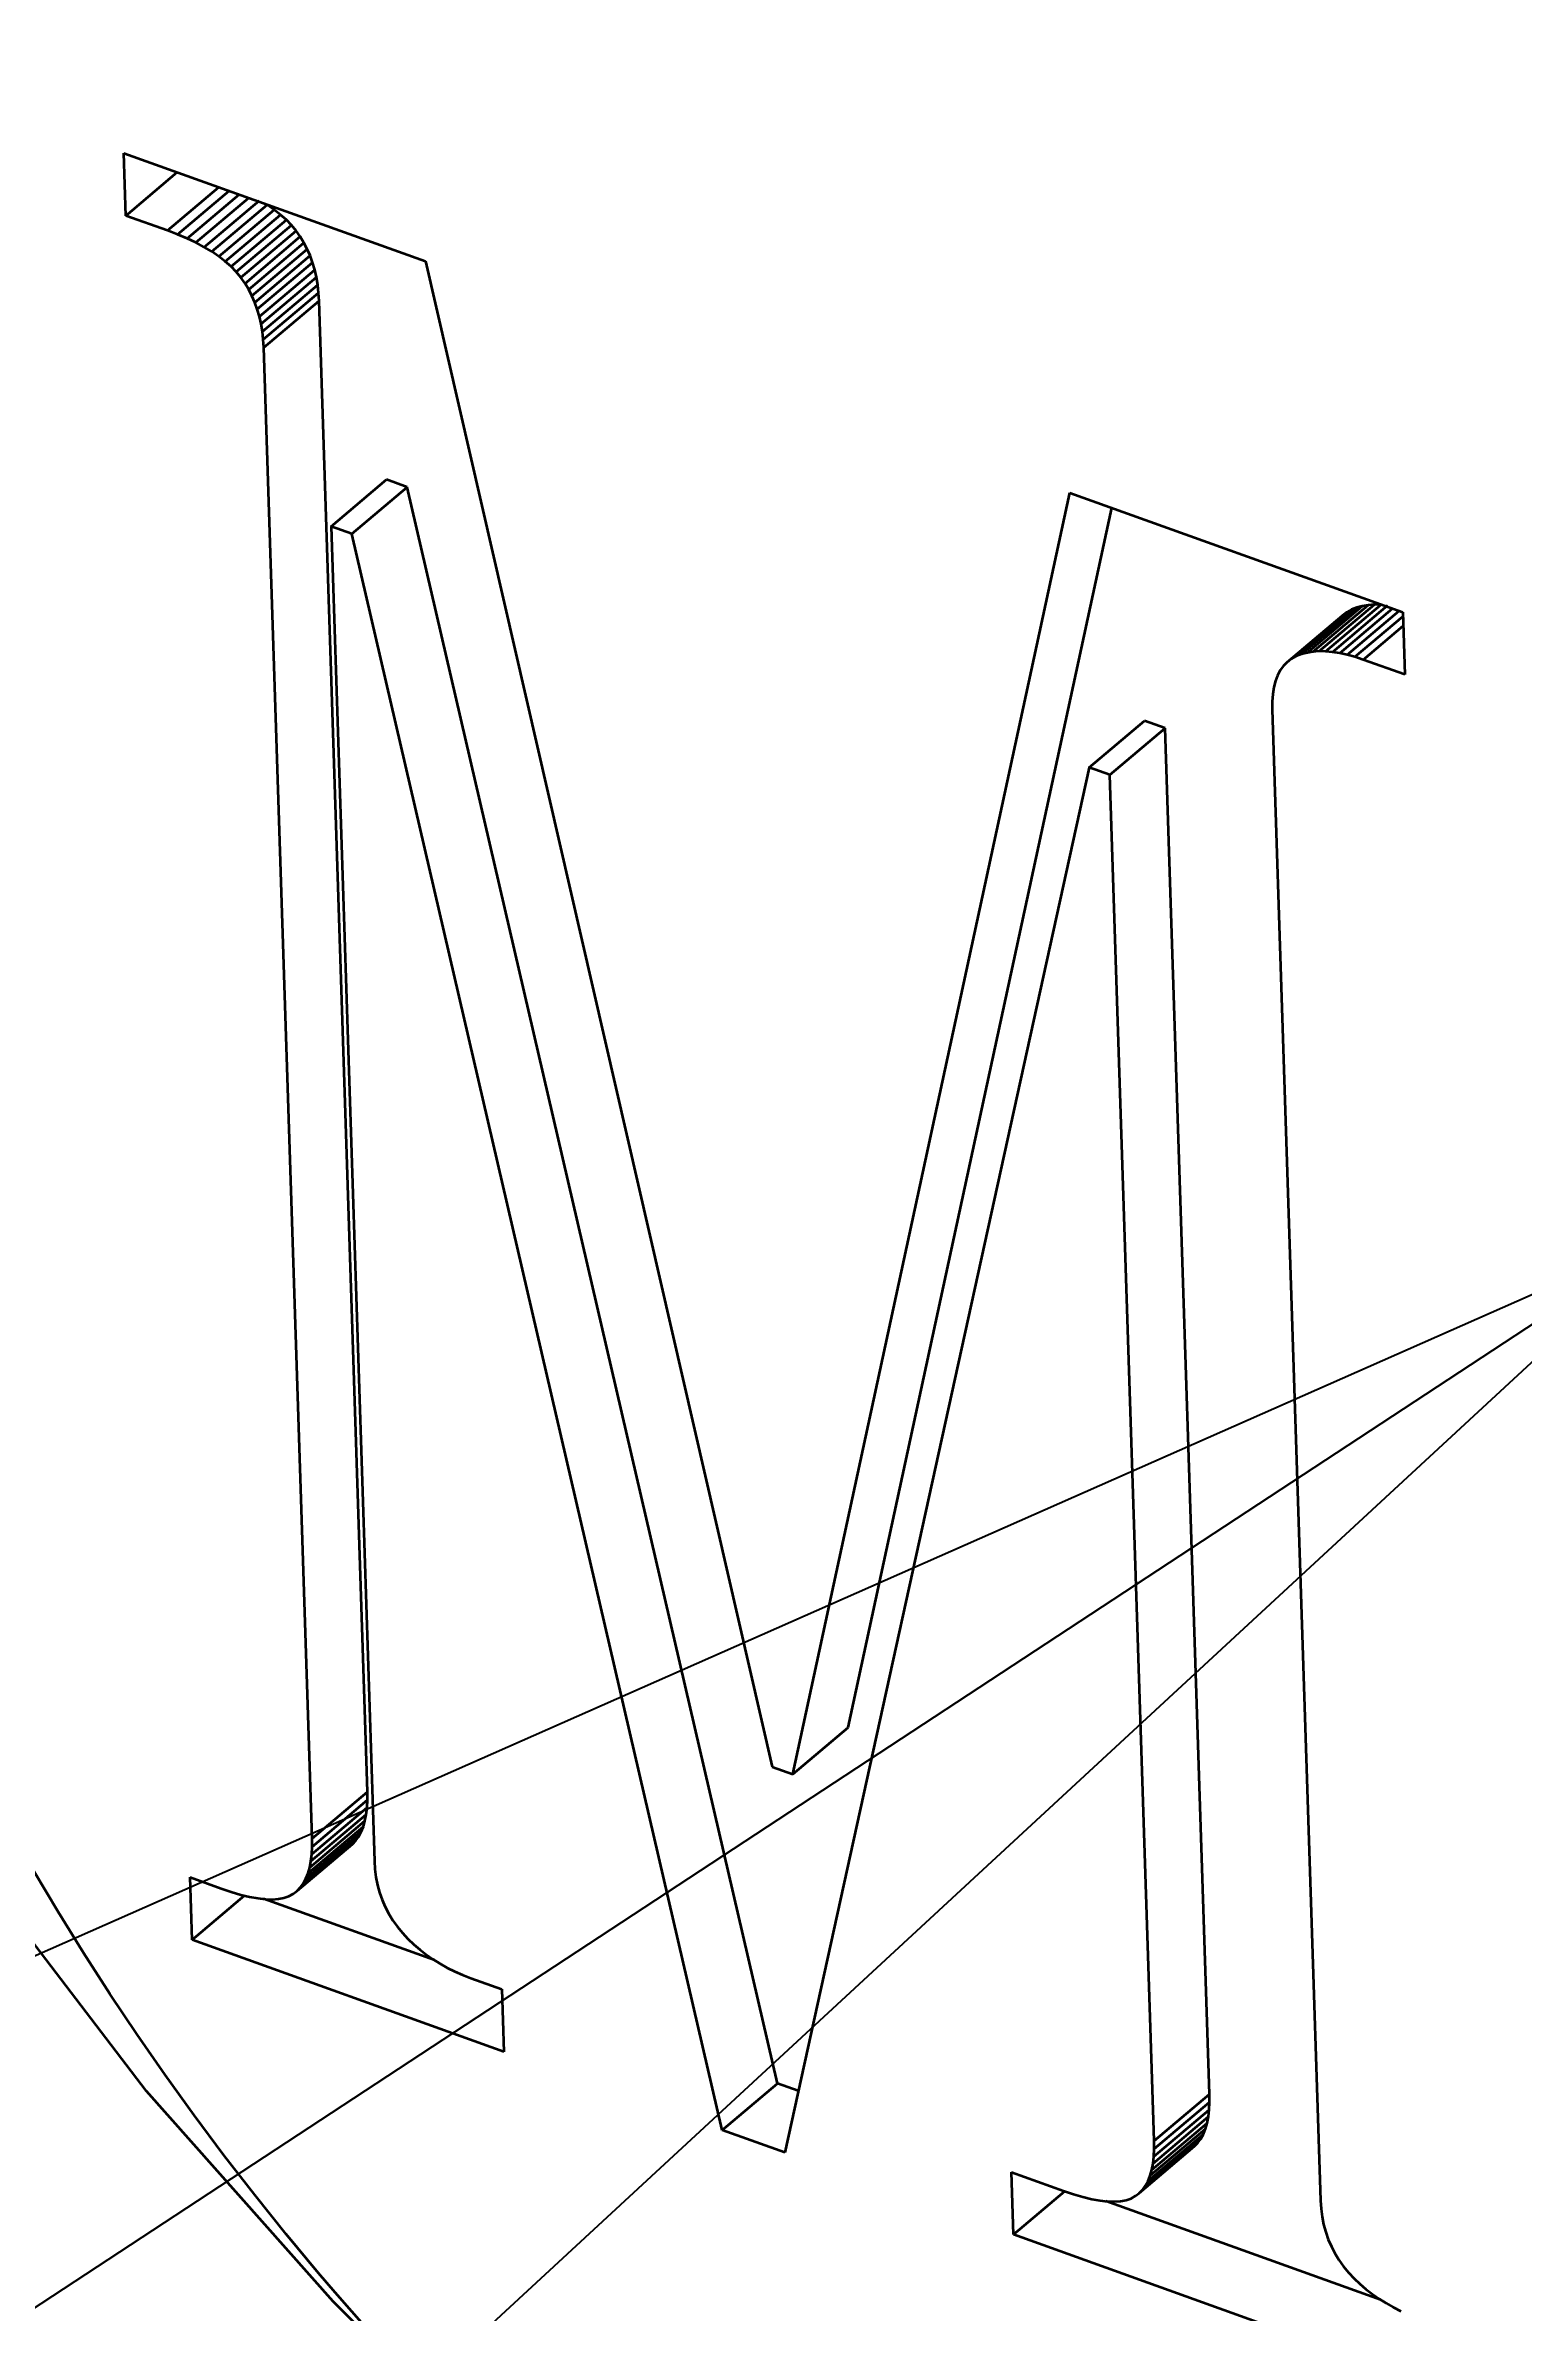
# Model space of a CAD drawing. Header units: millimetres. Extents: x 7914 to 16415, y -883 to 305.
# Drawn here: x 9132.09 to 9135.85, y -387.99 to -382.23 of the extents above; entities that cross this region are included whole.
import ezdxf

# ---------------------------------------------------------------- set-up
doc = ezdxf.new("R2010")
doc.units = ezdxf.units.MM
doc.layers.add('word_dim', color=253, linetype='Continuous')
doc.styles.get("Standard").update_dxf_attribs({"font": 'romans.shx', "bigfont": 'bigfont.shx'})
doc.dimstyles.new('RS1-4', dxfattribs={"dimscale": 4, "dimtxt": 3.5, "dimasz": 3, "dimexe": 1, "dimexo": 0, "dimgap": 1, "dimtad": 3, "dimdsep": 46, "dimtxsty": 'Standard', "dimblk1": 'OPEN', "dimblk2": 'OPEN', "dimsah": 1, "dimcen": 0, "dimclrd": 256, "dimclre": 256, "dimclrt": 3, "dimadec": 0, "dimazin": 0, "dimtfac": 1, "dimtmove": 0, "dimatfit": 3, "dimldrblk": 'OPEN', "dimfxl": 0, "dimtolj": 1, "dimtzin": 0, "dimarcsym": 0})

# ---------------------------------------------------------------- blocks, each defined once
blk = doc.blocks.new('A$C091E3375')
at = {"color": 7, "lineweight": 35, "ltscale": 0.003979}
for p, q in [((-25.4953, -115.2309), (-25.5006, -115.0718)), ((-22.2481, -116.2388), (-22.2429, -116.3978)), ((-25.3271, -119.6147), (-25.3322, -119.4557))]:
    blk.add_line(p, q, dxfattribs=at)
at = {"color": 7, "lineweight": 35, "ltscale": 0.020367}
blk.add_line((-25.5006, -115.0718), (-24.7337, -115.3469), dxfattribs=at)
at = {"color": 7, "lineweight": 35, "ltscale": 0.004275}
blk.add_line((-25.4953, -115.2309), (-25.3647, -115.1205), dxfattribs=at)
at = {"color": 7, "lineweight": 35, "ltscale": 0.004274}
blk.add_line((-25.3896, -115.2688), (-25.259, -115.1585), dxfattribs=at)
at = {"color": 7, "lineweight": 35, "ltscale": 0.00429}
blk.add_line((-25.364, -115.2786), (-25.2329, -115.1678), dxfattribs=at)
at = {"color": 7, "lineweight": 35, "ltscale": 0.004331}
blk.add_line((-25.3398, -115.2888), (-25.2075, -115.177), dxfattribs=at)
at = {"color": 7, "lineweight": 35, "ltscale": 0.004405}
blk.add_line((-25.3173, -115.2995), (-25.1827, -115.1858), dxfattribs=at)
at = {"color": 7, "lineweight": 35, "ltscale": 0.004602}
for p, q in [((-25.2962, -115.3107), (-25.1556, -115.1919)), ((-25.2768, -115.3224), (-25.1362, -115.2036)), ((-25.2589, -115.3346), (-25.1182, -115.2158)), ((-25.2425, -115.3472), (-25.1019, -115.2284)), ((-25.2277, -115.3605), (-25.0871, -115.2417)), ((-25.2144, -115.3741), (-25.0738, -115.2554)), ((-25.2028, -115.3882), (-25.0622, -115.2695)), ((-25.1923, -115.403), (-25.0517, -115.2842)), ((-25.1829, -115.4184), (-25.0423, -115.2997)), ((-25.1746, -115.4345), (-25.034, -115.3157)), ((-25.1673, -115.4513), (-25.0267, -115.3325)), ((-25.161, -115.4687), (-25.0203, -115.35)), ((-25.1557, -115.4869), (-25.0151, -115.3682)), ((-25.1514, -115.5057), (-25.0108, -115.3869)), ((-25.1481, -115.5253), (-25.0075, -115.4065)), ((-25.146, -115.5455), (-25.0053, -115.4267)), ((-25.1447, -115.5663), (-25.0041, -115.4475)), ((-24.9732, -116.0209), (-24.8326, -115.9021)), ((-24.9204, -116.0398), (-24.7797, -115.9211)), ((-22.5189, -116.3512), (-22.3783, -116.2325)), ((-22.5056, -116.3461), (-22.3649, -116.2273)), ((-22.4914, -116.3422), (-22.3508, -116.2234)), ((-22.4765, -116.3397), (-22.3359, -116.2209)), ((-22.4442, -116.3387), (-22.3035, -116.22)), ((-22.4267, -116.3403), (-22.2861, -116.2215)), ((-22.5311, -116.3578), (-22.3905, -116.2391)), ((-23.0455, -116.634), (-22.9049, -116.5152)), ((-22.9925, -116.6529), (-22.8519, -116.5342)), ((-23.7988, -119.1936), (-23.6582, -119.0748)), ((-25.0227, -119.397), (-24.882, -119.2782)), ((-25.0218, -119.3574), (-24.8812, -119.2386)), ((-25.0217, -119.3779), (-24.8811, -119.2591)), ((-25.0373, -119.4587), (-24.8967, -119.34)), ((-25.0278, -119.4308), (-24.8872, -119.312)), ((-25.0512, -119.481), (-24.9106, -119.3622)), ((-25.0438, -119.4706), (-24.9032, -119.3518)), ((-23.9785, -120.0986), (-23.8378, -119.9798)), ((-22.88, -120.126), (-22.7393, -120.0072)), ((-22.8798, -120.1464), (-22.7392, -120.0276)), ((-22.8859, -120.1993), (-22.7453, -120.0805)), ((-22.8828, -120.183), (-22.7421, -120.0643)), ((-22.9179, -120.2585), (-22.7773, -120.1397)), ((-22.9094, -120.2495), (-22.7688, -120.1307)), ((-22.9019, -120.2391), (-22.7613, -120.1203)), ((-22.8955, -120.2272), (-22.7548, -120.1084)), ((-22.8901, -120.214), (-22.7495, -120.0952))]:
    blk.add_line(p, q, dxfattribs=at)
at = {"color": 7, "lineweight": 35, "ltscale": 0.002808}
blk.add_line((-25.3896, -115.2688), (-25.4953, -115.2309), dxfattribs=at)
at = {"color": 7, "lineweight": 35, "ltscale": 0.00054257}
for p, q in [((-25.1182, -115.2158), (-25.1362, -115.2036)), ((-25.2589, -115.3346), (-25.2768, -115.3224))]:
    blk.add_line(p, q, dxfattribs=at)
at = {"color": 7, "lineweight": 35, "ltscale": 0.000516715}
for p, q in [((-25.1019, -115.2284), (-25.1182, -115.2158)), ((-25.2425, -115.3472), (-25.2589, -115.3346))]:
    blk.add_line(p, q, dxfattribs=at)
at = {"color": 7, "lineweight": 35, "ltscale": 0.000495976}
for p, q in [((-25.0871, -115.2417), (-25.1019, -115.2284)), ((-25.2277, -115.3605), (-25.2425, -115.3472))]:
    blk.add_line(p, q, dxfattribs=at)
at = {"color": 7, "lineweight": 35, "ltscale": 0.000476944}
for p, q in [((-25.0738, -115.2554), (-25.0871, -115.2417)), ((-25.2144, -115.3741), (-25.2277, -115.3605))]:
    blk.add_line(p, q, dxfattribs=at)
at = {"color": 7, "lineweight": 35, "ltscale": 0.000456391}
for p, q in [((-25.0622, -115.2695), (-25.0738, -115.2554)), ((-25.2028, -115.3882), (-25.2144, -115.3741))]:
    blk.add_line(p, q, dxfattribs=at)
at = {"color": 7, "lineweight": 35, "ltscale": 0.000685797}
blk.add_line((-25.364, -115.2786), (-25.3896, -115.2688), dxfattribs=at)
at = {"color": 7, "lineweight": 35, "ltscale": 0.000656376}
blk.add_line((-25.3398, -115.2888), (-25.364, -115.2786), dxfattribs=at)
at = {"color": 7, "lineweight": 35, "ltscale": 0.000621782}
blk.add_line((-25.3173, -115.2995), (-25.3398, -115.2888), dxfattribs=at)
at = {"color": 7, "lineweight": 35, "ltscale": 0.000597965}
blk.add_line((-25.2962, -115.3107), (-25.3173, -115.2995), dxfattribs=at)
at = {"color": 7, "lineweight": 35, "ltscale": 0.000566027}
blk.add_line((-25.2768, -115.3224), (-25.2962, -115.3107), dxfattribs=at)
at = {"color": 7, "lineweight": 35, "ltscale": 0.000453029}
for p, q in [((-25.0517, -115.2842), (-25.0622, -115.2695)), ((-25.1923, -115.403), (-25.2028, -115.3882))]:
    blk.add_line(p, q, dxfattribs=at)
at = {"color": 7, "lineweight": 35, "ltscale": 0.000451941}
for p, q in [((-25.0423, -115.2997), (-25.0517, -115.2842)), ((-25.1829, -115.4184), (-25.1923, -115.403))]:
    blk.add_line(p, q, dxfattribs=at)
at = {"color": 7, "lineweight": 35, "ltscale": 0.000451786}
for p, q in [((-25.034, -115.3157), (-25.0423, -115.2997)), ((-25.1746, -115.4345), (-25.1829, -115.4184))]:
    blk.add_line(p, q, dxfattribs=at)
at = {"color": 7, "lineweight": 35, "ltscale": 0.000457827}
for p, q in [((-25.0267, -115.3325), (-25.034, -115.3157)), ((-25.1673, -115.4513), (-25.1746, -115.4345))]:
    blk.add_line(p, q, dxfattribs=at)
at = {"color": 7, "lineweight": 35, "ltscale": 0.000464359}
for p, q in [((-25.0203, -115.35), (-25.0267, -115.3325)), ((-25.161, -115.4687), (-25.1673, -115.4513))]:
    blk.add_line(p, q, dxfattribs=at)
at = {"color": 7, "lineweight": 35, "ltscale": 0.000473269}
for p, q in [((-25.0151, -115.3682), (-25.0203, -115.35)), ((-25.1557, -115.4869), (-25.161, -115.4687))]:
    blk.add_line(p, q, dxfattribs=at)
at = {"color": 7, "lineweight": 35, "ltscale": 0.000481956}
for p, q in [((-25.0108, -115.3869), (-25.0151, -115.3682)), ((-25.1514, -115.5057), (-25.1557, -115.4869))]:
    blk.add_line(p, q, dxfattribs=at)
at = {"color": 7, "lineweight": 35, "ltscale": 0.0982}
blk.add_line((-24.7337, -115.3469), (-23.8516, -119.1746), dxfattribs=at)
at = {"color": 7, "lineweight": 35, "ltscale": 0.000495185}
for p, q in [((-25.0075, -115.4065), (-25.0108, -115.3869)), ((-25.1481, -115.5253), (-25.1514, -115.5057))]:
    blk.add_line(p, q, dxfattribs=at)
at = {"color": 7, "lineweight": 35, "ltscale": 0.000508044}
for p, q in [((-25.0053, -115.4267), (-25.0075, -115.4065)), ((-25.146, -115.5455), (-25.1481, -115.5253))]:
    blk.add_line(p, q, dxfattribs=at)
at = {"color": 7, "lineweight": 35, "ltscale": 0.000521219}
for p, q in [((-25.0041, -115.4475), (-25.0053, -115.4267)), ((-25.1447, -115.5663), (-25.146, -115.5455))]:
    blk.add_line(p, q, dxfattribs=at)
at = {"color": 7, "lineweight": 35, "ltscale": 0.094828}
for p, q in [((-24.8812, -119.2386), (-25.0041, -115.4475)), ((-25.0218, -119.3574), (-25.1447, -115.5663))]:
    blk.add_line(p, q, dxfattribs=at)
at = {"color": 7, "lineweight": 35, "ltscale": 0.001404}
for p, q in [((-24.7797, -115.9211), (-24.8326, -115.9021)), ((-24.9204, -116.0398), (-24.9732, -116.0209)), ((-23.8516, -119.1746), (-23.7988, -119.1936))]:
    blk.add_line(p, q, dxfattribs=at)
at = {"color": 7, "lineweight": 35, "ltscale": 0.104166}
for p, q in [((-23.8378, -119.9798), (-24.7797, -115.9211)), ((-23.9785, -120.0986), (-24.9204, -116.0398))]:
    blk.add_line(p, q, dxfattribs=at)
at = {"color": 7, "lineweight": 35, "ltscale": 0.083343}
blk.add_line((-23.7988, -119.1936), (-23.0943, -115.9352), dxfattribs=at)
at = {"color": 7, "lineweight": 35, "ltscale": 0.022475}
blk.add_line((-23.0943, -115.9352), (-22.2481, -116.2388), dxfattribs=at)
at = {"color": 7, "lineweight": 35, "ltscale": 0.079326}
blk.add_line((-23.6582, -119.0748), (-22.9876, -115.9734), dxfattribs=at)
at = {"color": 7, "lineweight": 35, "ltscale": 0.084882}
blk.add_line((-24.9732, -116.0209), (-24.8631, -119.4144), dxfattribs=at)
at = {"color": 7, "lineweight": 35, "ltscale": 0.004604}
for p, q in [((-22.4608, -116.3385), (-22.32, -116.2198)), ((-22.5419, -116.3661), (-22.4012, -116.2473)), ((-25.0321, -119.4455), (-24.8913, -119.3267)), ((-25.0247, -119.4145), (-24.884, -119.2958)), ((-25.0599, -119.49), (-24.9191, -119.3712)), ((-22.8808, -120.1655), (-22.7401, -120.0467))]:
    blk.add_line(p, q, dxfattribs=at)
at = {"color": 7, "lineweight": 35, "ltscale": 0.004403}
blk.add_line((-22.4084, -116.3432), (-22.2739, -116.2295), dxfattribs=at)
at = {"color": 7, "lineweight": 35, "ltscale": 0.000346828}
for p, q in [((-22.3783, -116.2325), (-22.3905, -116.2391)), ((-22.5189, -116.3512), (-22.5311, -116.3578))]:
    blk.add_line(p, q, dxfattribs=at)
at = {"color": 7, "lineweight": 35, "ltscale": 0.000357033}
for p, q in [((-22.3649, -116.2273), (-22.3783, -116.2325)), ((-22.5056, -116.3461), (-22.5189, -116.3512))]:
    blk.add_line(p, q, dxfattribs=at)
at = {"color": 7, "lineweight": 35, "ltscale": 0.000366824}
for p, q in [((-22.3508, -116.2234), (-22.3649, -116.2273)), ((-22.4914, -116.3422), (-22.5056, -116.3461))]:
    blk.add_line(p, q, dxfattribs=at)
at = {"color": 7, "lineweight": 35, "ltscale": 0.000377534}
for p, q in [((-22.3359, -116.2209), (-22.3508, -116.2234)), ((-22.4765, -116.3397), (-22.4914, -116.3422))]:
    blk.add_line(p, q, dxfattribs=at)
at = {"color": 7, "lineweight": 35, "ltscale": 0.000397786}
for p, q in [((-22.32, -116.2198), (-22.3359, -116.2209)), ((-25.1234, -119.5118), (-25.1075, -119.5106)), ((-22.9815, -120.2803), (-22.9657, -120.2791))]:
    blk.add_line(p, q, dxfattribs=at)
at = {"color": 7, "lineweight": 35, "ltscale": 0.000412013}
blk.add_line((-22.3035, -116.22), (-22.32, -116.2198), dxfattribs=at)
at = {"color": 7, "lineweight": 35, "ltscale": 0.00033846}
blk.add_line((-22.3905, -116.2391), (-22.4012, -116.2473), dxfattribs=at)
at = {"color": 7, "lineweight": 35, "ltscale": 0.004333}
blk.add_line((-22.3894, -116.3474), (-22.2569, -116.2356), dxfattribs=at)
at = {"color": 7, "lineweight": 35, "ltscale": 0.003982}
blk.add_line((-22.3695, -116.353), (-22.2478, -116.2502), dxfattribs=at)
at = {"color": 7, "lineweight": 35, "ltscale": 0.003331}
blk.add_line((-22.3487, -116.3599), (-22.2469, -116.274), dxfattribs=at)
at = {"color": 7, "lineweight": 35, "ltscale": 0.000394743}
blk.add_line((-22.4608, -116.3385), (-22.4765, -116.3397), dxfattribs=at)
at = {"color": 7, "lineweight": 35, "ltscale": 0.000415064}
blk.add_line((-22.4442, -116.3387), (-22.4608, -116.3385), dxfattribs=at)
at = {"color": 7, "lineweight": 35, "ltscale": 0.000438201}
blk.add_line((-22.4267, -116.3403), (-22.4442, -116.3387), dxfattribs=at)
at = {"color": 7, "lineweight": 35, "ltscale": 0.000463347}
blk.add_line((-22.4084, -116.3432), (-22.4267, -116.3403), dxfattribs=at)
at = {"color": 7, "lineweight": 35, "ltscale": 0.000487577}
blk.add_line((-22.3894, -116.3474), (-22.4084, -116.3432), dxfattribs=at)
at = {"color": 7, "lineweight": 35, "ltscale": 0.000516453}
blk.add_line((-22.3695, -116.353), (-22.3894, -116.3474), dxfattribs=at)
at = {"color": 7, "lineweight": 35, "ltscale": 0.000383979}
blk.add_line((-22.5662, -116.3997), (-22.5717, -116.414), dxfattribs=at)
at = {"color": 7, "lineweight": 35, "ltscale": 0.000360382}
blk.add_line((-22.5595, -116.3869), (-22.5662, -116.3997), dxfattribs=at)
at = {"color": 7, "lineweight": 35, "ltscale": 0.000347324}
blk.add_line((-22.5513, -116.3757), (-22.5595, -116.3869), dxfattribs=at)
at = {"color": 7, "lineweight": 35, "ltscale": 0.000336663}
blk.add_line((-22.5419, -116.3661), (-22.5513, -116.3757), dxfattribs=at)
at = {"color": 7, "lineweight": 35, "ltscale": 0.000340886}
blk.add_line((-22.5311, -116.3578), (-22.5419, -116.3661), dxfattribs=at)
at = {"color": 7, "lineweight": 35, "ltscale": 0.000547185}
blk.add_line((-22.3487, -116.3599), (-22.3695, -116.353), dxfattribs=at)
at = {"color": 7, "lineweight": 35, "ltscale": 0.00281}
blk.add_line((-22.2429, -116.3978), (-22.3487, -116.3599), dxfattribs=at)
at = {"color": 7, "lineweight": 35, "ltscale": 0.000474212}
blk.add_line((-22.5784, -116.4473), (-22.5798, -116.4662), dxfattribs=at)
at = {"color": 7, "lineweight": 35, "ltscale": 0.000440028}
blk.add_line((-22.5758, -116.4299), (-22.5784, -116.4473), dxfattribs=at)
at = {"color": 7, "lineweight": 35, "ltscale": 0.000407832}
blk.add_line((-22.5717, -116.414), (-22.5758, -116.4299), dxfattribs=at)
at = {"color": 7, "lineweight": 35, "ltscale": 0.001407}
for p, q in [((-22.8519, -116.5342), (-22.9049, -116.5152)), ((-22.9925, -116.6529), (-23.0455, -116.634))]:
    blk.add_line(p, q, dxfattribs=at)
at = {"color": 7, "lineweight": 35, "ltscale": 0.000509644}
blk.add_line((-22.5798, -116.4662), (-22.5798, -116.4866), dxfattribs=at)
at = {"color": 7, "lineweight": 35, "ltscale": 0.09483}
blk.add_line((-22.5798, -116.4866), (-22.4569, -120.2778), dxfattribs=at)
at = {"color": 7, "lineweight": 35, "ltscale": 0.086871}
for p, q in [((-22.7393, -120.0072), (-22.8519, -116.5342)), ((-22.88, -120.126), (-22.9925, -116.6529))]:
    blk.add_line(p, q, dxfattribs=at)
at = {"color": 7, "lineweight": 35, "ltscale": 0.090143}
blk.add_line((-23.0455, -116.634), (-23.8198, -120.1556), dxfattribs=at)
at = {"color": 7, "lineweight": 35, "ltscale": 0.000442157}
for p, q in [((-24.884, -119.2958), (-24.882, -119.2782)), ((-22.8828, -120.183), (-22.8808, -120.1655))]:
    blk.add_line(p, q, dxfattribs=at)
at = {"color": 7, "lineweight": 35, "ltscale": 0.0004767}
for p, q in [((-24.882, -119.2782), (-24.8811, -119.2591)), ((-25.0227, -119.397), (-25.0217, -119.3779)), ((-22.8808, -120.1655), (-22.8798, -120.1464))]:
    blk.add_line(p, q, dxfattribs=at)
at = {"color": 7, "lineweight": 35, "ltscale": 0.000512704}
for p, q in [((-24.8811, -119.2591), (-24.8812, -119.2386)), ((-25.0217, -119.3779), (-25.0218, -119.3574))]:
    blk.add_line(p, q, dxfattribs=at)
at = {"color": 7, "lineweight": 35, "ltscale": 0.000337326}
for p, q in [((-24.9032, -119.3518), (-24.8967, -119.34)), ((-25.0438, -119.4706), (-25.0373, -119.4587)), ((-22.7613, -120.1203), (-22.7548, -120.1084)), ((-22.9019, -120.2391), (-22.8955, -120.2272))]:
    blk.add_line(p, q, dxfattribs=at)
at = {"color": 7, "lineweight": 35, "ltscale": 0.000357307}
for p, q in [((-24.8967, -119.34), (-24.8913, -119.3267)), ((-22.7548, -120.1084), (-22.7495, -120.0952)), ((-22.8955, -120.2272), (-22.8901, -120.214))]:
    blk.add_line(p, q, dxfattribs=at)
at = {"color": 7, "lineweight": 35, "ltscale": 0.000382095}
for p, q in [((-24.8913, -119.3267), (-24.8872, -119.312)), ((-22.7495, -120.0952), (-22.7453, -120.0805)), ((-22.8901, -120.214), (-22.8859, -120.1993))]:
    blk.add_line(p, q, dxfattribs=at)
at = {"color": 7, "lineweight": 35, "ltscale": 0.000413567}
for p, q in [((-24.8872, -119.312), (-24.884, -119.2958)), ((-22.7453, -120.0805), (-22.7421, -120.0643)), ((-22.8859, -120.1993), (-22.8828, -120.183))]:
    blk.add_line(p, q, dxfattribs=at)
at = {"color": 7, "lineweight": 35, "ltscale": 0.000442505}
for p, q in [((-25.0247, -119.4145), (-25.0227, -119.397)), ((-22.7421, -120.0643), (-22.7401, -120.0467))]:
    blk.add_line(p, q, dxfattribs=at)
at = {"color": 7, "lineweight": 35, "ltscale": 0.000309753}
for p, q in [((-24.9191, -119.3712), (-24.9106, -119.3622)), ((-22.7773, -120.1397), (-22.7688, -120.1307)), ((-22.9179, -120.2585), (-22.9094, -120.2495))]:
    blk.add_line(p, q, dxfattribs=at)
at = {"color": 7, "lineweight": 35, "ltscale": 0.000320525}
for p, q in [((-24.9106, -119.3622), (-24.9032, -119.3518)), ((-25.0512, -119.481), (-25.0438, -119.4706)), ((-22.7688, -120.1307), (-22.7613, -120.1203)), ((-22.9094, -120.2495), (-22.9019, -120.2391))]:
    blk.add_line(p, q, dxfattribs=at)
at = {"color": 7, "lineweight": 35, "ltscale": 0.002107}
for p, q in [((-25.3322, -119.4557), (-25.2529, -119.4841)), ((-24.6182, -119.7118), (-24.5389, -119.7403))]:
    blk.add_line(p, q, dxfattribs=at)
at = {"color": 7, "lineweight": 35, "ltscale": 0.000356171}
blk.add_line((-25.0373, -119.4587), (-25.0321, -119.4455), dxfattribs=at)
at = {"color": 7, "lineweight": 35, "ltscale": 0.000382935}
blk.add_line((-25.0321, -119.4455), (-25.0278, -119.4308), dxfattribs=at)
at = {"color": 7, "lineweight": 35, "ltscale": 0.000412992}
blk.add_line((-25.0278, -119.4308), (-25.0247, -119.4145), dxfattribs=at)
at = {"color": 7, "lineweight": 35, "ltscale": 0.000524452}
blk.add_line((-24.8631, -119.4144), (-24.8618, -119.4353), dxfattribs=at)
at = {"color": 7, "lineweight": 35, "ltscale": 0.000512143}
for p, q in [((-24.8618, -119.4353), (-24.8592, -119.4556)), ((-22.4555, -120.2986), (-22.453, -120.319))]:
    blk.add_line(p, q, dxfattribs=at)
at = {"color": 7, "lineweight": 35, "ltscale": 0.000502441}
for p, q in [((-24.8592, -119.4556), (-24.8553, -119.4753)), ((-22.453, -120.319), (-22.4491, -120.3387))]:
    blk.add_line(p, q, dxfattribs=at)
at = {"color": 7, "lineweight": 35, "ltscale": 0.004362}
blk.add_line((-25.3271, -119.6147), (-25.1938, -119.5021), dxfattribs=at)
at = {"color": 7, "lineweight": 35, "ltscale": 0.000676507}
for p, q in [((-25.2529, -119.4841), (-25.2272, -119.4928)), ((-23.111, -120.2526), (-23.0854, -120.2613))]:
    blk.add_line(p, q, dxfattribs=at)
at = {"color": 7, "lineweight": 35, "ltscale": 0.000623784}
for p, q in [((-25.2272, -119.4928), (-25.2033, -119.4999)), ((-23.0854, -120.2613), (-23.0615, -120.2684))]:
    blk.add_line(p, q, dxfattribs=at)
at = {"color": 7, "lineweight": 35, "ltscale": 0.000577355}
for p, q in [((-25.2033, -119.4999), (-25.1809, -119.5052)), ((-23.0615, -120.2684), (-23.039, -120.2737))]:
    blk.add_line(p, q, dxfattribs=at)
at = {"color": 7, "lineweight": 35, "ltscale": 0.00052763}
blk.add_line((-25.1809, -119.5052), (-25.1601, -119.5091), dxfattribs=at)
at = {"color": 7, "lineweight": 35, "ltscale": 0.000482093}
blk.add_line((-25.1601, -119.5091), (-25.1409, -119.5112), dxfattribs=at)
at = {"color": 7, "lineweight": 35, "ltscale": 0.011552}
blk.add_line((-24.7105, -119.6667), (-25.1455, -119.5107), dxfattribs=at)
at = {"color": 7, "lineweight": 35, "ltscale": 0.000439668}
for p, q in [((-25.1409, -119.5112), (-25.1234, -119.5118)), ((-22.9991, -120.2797), (-22.9815, -120.2803))]:
    blk.add_line(p, q, dxfattribs=at)
at = {"color": 7, "lineweight": 35, "ltscale": 0.000363313}
for p, q in [((-25.1075, -119.5106), (-25.0932, -119.5079)), ((-22.9657, -120.2791), (-22.9514, -120.2764))]:
    blk.add_line(p, q, dxfattribs=at)
at = {"color": 7, "lineweight": 35, "ltscale": 0.00033586}
for p, q in [((-25.0932, -119.5079), (-25.0805, -119.5035)), ((-22.9514, -120.2764), (-22.9387, -120.272))]:
    blk.add_line(p, q, dxfattribs=at)
at = {"color": 7, "lineweight": 35, "ltscale": 0.000312727}
for p, q in [((-25.0805, -119.5035), (-25.0695, -119.4975)), ((-22.9387, -120.272), (-22.9277, -120.266))]:
    blk.add_line(p, q, dxfattribs=at)
at = {"color": 7, "lineweight": 35, "ltscale": 0.00030647}
blk.add_line((-25.0695, -119.4975), (-25.0599, -119.49), dxfattribs=at)
at = {"color": 7, "lineweight": 35, "ltscale": 0.000311866}
blk.add_line((-25.0599, -119.49), (-25.0512, -119.481), dxfattribs=at)
at = {"color": 7, "lineweight": 35, "ltscale": 0.000496771}
for p, q in [((-24.8553, -119.4753), (-24.8501, -119.4945)), ((-22.4491, -120.3387), (-22.4438, -120.3578))]:
    blk.add_line(p, q, dxfattribs=at)
at = {"color": 7, "lineweight": 35, "ltscale": 0.000491257}
blk.add_line((-24.8501, -119.4945), (-24.8436, -119.513), dxfattribs=at)
at = {"color": 7, "lineweight": 35, "ltscale": 0.000489474}
blk.add_line((-24.8436, -119.513), (-24.8359, -119.5311), dxfattribs=at)
at = {"color": 7, "lineweight": 35, "ltscale": 0.000490016}
for p, q in [((-24.8359, -119.5311), (-24.8269, -119.5484)), ((-22.4295, -120.3944), (-22.4205, -120.4118))]:
    blk.add_line(p, q, dxfattribs=at)
at = {"color": 7, "lineweight": 35, "ltscale": 0.00049462}
for p, q in [((-24.8269, -119.5484), (-24.8165, -119.5653)), ((-22.4205, -120.4118), (-22.4101, -120.4286))]:
    blk.add_line(p, q, dxfattribs=at)
at = {"color": 7, "lineweight": 35, "ltscale": 0.000499336}
blk.add_line((-24.8165, -119.5653), (-24.8048, -119.5815), dxfattribs=at)
at = {"color": 7, "lineweight": 35, "ltscale": 0.021072}
blk.add_line((-24.5338, -119.8994), (-25.3271, -119.6147), dxfattribs=at)
at = {"color": 7, "lineweight": 35, "ltscale": 0.000508356}
blk.add_line((-24.8048, -119.5815), (-24.7918, -119.5972), dxfattribs=at)
at = {"color": 7, "lineweight": 35, "ltscale": 0.000510677}
for p, q in [((-24.7918, -119.5972), (-24.7779, -119.6121)), ((-22.3856, -120.4605), (-22.3717, -120.4755))]:
    blk.add_line(p, q, dxfattribs=at)
at = {"color": 7, "lineweight": 35, "ltscale": 0.000510404}
for p, q in [((-24.7779, -119.6121), (-24.7633, -119.6263)), ((-22.3717, -120.4755), (-22.357, -120.4897))]:
    blk.add_line(p, q, dxfattribs=at)
at = {"color": 7, "lineweight": 35, "ltscale": 0.000511743}
for p, q in [((-24.7633, -119.6263), (-24.7478, -119.6397)), ((-22.357, -120.4897), (-22.3415, -120.503))]:
    blk.add_line(p, q, dxfattribs=at)
at = {"color": 7, "lineweight": 35, "ltscale": 0.000514303}
blk.add_line((-24.7478, -119.6397), (-24.7315, -119.6523), dxfattribs=at)
at = {"color": 7, "lineweight": 35, "ltscale": 0.000517271}
for p, q in [((-24.7315, -119.6523), (-24.7146, -119.6642)), ((-22.3253, -120.5157), (-22.3083, -120.5276))]:
    blk.add_line(p, q, dxfattribs=at)
at = {"color": 7, "lineweight": 35, "ltscale": 0.00052243}
blk.add_line((-24.7146, -119.6642), (-24.6969, -119.6753), dxfattribs=at)
at = {"color": 7, "lineweight": 35, "ltscale": 0.000529988}
blk.add_line((-24.6969, -119.6753), (-24.6783, -119.6855), dxfattribs=at)
at = {"color": 7, "lineweight": 35, "ltscale": 0.00053841}
blk.add_line((-24.6783, -119.6855), (-24.659, -119.6951), dxfattribs=at)
at = {"color": 7, "lineweight": 35, "ltscale": 0.000543189}
blk.add_line((-24.659, -119.6951), (-24.6391, -119.7038), dxfattribs=at)
at = {"color": 7, "lineweight": 35, "ltscale": 0.000558824}
blk.add_line((-24.6391, -119.7038), (-24.6182, -119.7118), dxfattribs=at)
at = {"color": 7, "lineweight": 35, "ltscale": 0.00398}
for p, q in [((-24.5389, -119.7403), (-24.5338, -119.8994)), ((-23.2381, -120.3643), (-23.2432, -120.2052))]:
    blk.add_line(p, q, dxfattribs=at)
at = {"color": 7, "lineweight": 35, "ltscale": 0.001394}
blk.add_line((-23.7854, -119.9987), (-23.8378, -119.9798), dxfattribs=at)
at = {"color": 7, "lineweight": 35, "ltscale": 0.000476553}
blk.add_line((-22.7401, -120.0467), (-22.7392, -120.0276), dxfattribs=at)
at = {"color": 7, "lineweight": 35, "ltscale": 0.000511179}
for p, q in [((-22.7392, -120.0276), (-22.7393, -120.0072)), ((-22.8798, -120.1464), (-22.88, -120.126))]:
    blk.add_line(p, q, dxfattribs=at)
at = {"color": 7, "lineweight": 35, "ltscale": 0.004215}
blk.add_line((-23.8198, -120.1556), (-23.9785, -120.0986), dxfattribs=at)
at = {"color": 7, "lineweight": 35, "ltscale": 0.003511}
blk.add_line((-23.2432, -120.2052), (-23.111, -120.2526), dxfattribs=at)
at = {"color": 7, "lineweight": 35, "ltscale": 0.004279}
blk.add_line((-23.2381, -120.3643), (-23.1074, -120.2538), dxfattribs=at)
at = {"color": 7, "lineweight": 35, "ltscale": 0.000308876}
blk.add_line((-22.9277, -120.266), (-22.9179, -120.2585), dxfattribs=at)
at = {"color": 7, "lineweight": 35, "ltscale": 0.000527354}
blk.add_line((-23.039, -120.2737), (-23.0183, -120.2775), dxfattribs=at)
at = {"color": 7, "lineweight": 35, "ltscale": 0.000482265}
blk.add_line((-23.0183, -120.2775), (-22.9991, -120.2797), dxfattribs=at)
at = {"color": 7, "lineweight": 35, "ltscale": 0.018575}
blk.add_line((-22.3042, -120.5301), (-23.0035, -120.2792), dxfattribs=at)
at = {"color": 7, "lineweight": 35, "ltscale": 0.000522929}
blk.add_line((-22.4569, -120.2778), (-22.4555, -120.2986), dxfattribs=at)
at = {"color": 7, "lineweight": 35, "ltscale": 0.030201}
blk.add_line((-22.101, -120.7723), (-23.2381, -120.3643), dxfattribs=at)
at = {"color": 7, "lineweight": 35, "ltscale": 0.000492698}
blk.add_line((-22.4438, -120.3578), (-22.4373, -120.3765), dxfattribs=at)
at = {"color": 7, "lineweight": 35, "ltscale": 0.000489282}
blk.add_line((-22.4373, -120.3765), (-22.4295, -120.3944), dxfattribs=at)
at = {"color": 7, "lineweight": 35, "ltscale": 0.000498792}
blk.add_line((-22.4101, -120.4286), (-22.3985, -120.4449), dxfattribs=at)
at = {"color": 7, "lineweight": 35, "ltscale": 0.00050718}
blk.add_line((-22.3985, -120.4449), (-22.3856, -120.4605), dxfattribs=at)
at = {"color": 7, "lineweight": 35, "ltscale": 0.000515241}
blk.add_line((-22.3415, -120.503), (-22.3253, -120.5157), dxfattribs=at)
at = {"color": 7, "lineweight": 35, "ltscale": 0.000524212}
blk.add_line((-22.3083, -120.5276), (-22.2905, -120.5386), dxfattribs=at)
at = {"color": 7, "lineweight": 35, "ltscale": 0.000528062}
blk.add_line((-22.2905, -120.5386), (-22.272, -120.5489), dxfattribs=at)
at = {"color": 7, "lineweight": 35, "ltscale": 0.000537733}
blk.add_line((-22.272, -120.5489), (-22.2528, -120.5585), dxfattribs=at)
at = {"color": 7, "lineweight": 35}
blk.add_lwpolyline([(-22.0135, -122.8511), (-22.6623, -122.4448), (-23.2902, -122.0101), (-23.8909, -121.5434), (-24.4585, -121.0437), (-24.9683, -120.5339), (-25.4425, -119.9995), (-26.2227, -118.9783)], dxfattribs=at)
for centre, major_axis, start_param, end_param in [((-19.6833, -115.4704), (-5.0328, 5.9591), 2.405884, 7.107175), ((-19.5708, -115.3754), (5.1618, -6.1119), 6.283145, 9.424738), ((-19.2701, -115.6186), (3.8069, -4.5075), 0.707959, 3.141552), ((-20.1702, -116.3788), (-3.8069, 4.5075), 3.849551, 6.283145), ((-22.4204, -118.2792), (3.2262, -3.8199), 3.849551495615399, 10.13273680251559)]:
    blk.add_ellipse(centre, major_axis=major_axis, ratio=0.676638, start_param=start_param, end_param=end_param, dxfattribs=at)
blk = doc.blocks.new('aa1')
for p, q in [((-0.4, 0.06667), (0, 0)), ((0, 0), (-1, 0)), ((-0.4, -0.06667), (0, 0))]:
    blk.add_line(p, q)
blk = doc.blocks.new('aa2')
blk.add_circle((0, 0), 1)
blk = doc.blocks.new('*D282')
at = {"layer": 'DEFPOINTS', "color": 0, "linetype": 'Continuous', "ltscale": 2}
for p in [(9257.8142, -338.7895), (9064.6409, -613.4575), (9064.6409, -613.4575)]:
    blk.add_point(p, dxfattribs=at)
at = {"layer": 'word_dim', "linetype": 'Continuous', "lineweight": -2, "ltscale": 2}
blk.add_line((9240.5561, -363.3284), (9081.899, -588.9186), dxfattribs=at)
at = {"layer": 'word_dim', "linetype": 'Continuous', "lineweight": -2, "ltscale": 2, "xscale": 30, "yscale": 30, "zscale": 30}
for name, p, rotation in [('aa1', (9257.8142, -338.7895), 54.88136851604255), ('aa2', (9064.6409, -613.4575), 234.8813685160425)]:
    blk.add_blockref(name, p, dxfattribs=dict(at, rotation=rotation))
at = {"layer": 'word_dim', "color": 3, "linetype": 'Continuous', "ltscale": 2, "insert": (9161.2275, -476.1235), "char_height": 0.000004, "attachment_point": 5, "rotation": 54.88137}
blk.add_mtext('\\A1;335.8', dxfattribs=at)
blk = doc.blocks.new('_Open')
at = {"color": 0, "lineweight": -2}
for p, q in [((-1, 0.16667), (0, 0)), ((-1, -0.16667), (0, 0)), ((0, 0), (-1, 0))]:
    blk.add_line(p, q, dxfattribs=at)
blk = doc.blocks.new('*D284')
at = {"layer": 'DEFPOINTS', "color": 0, "linetype": 'Continuous', "ltscale": 2}
for p in [(9135.4221, -350.3676), (8921.3064, -448.8116), (8921.3064, -448.8116)]:
    blk.add_point(p, dxfattribs=at)
at = {"layer": 'word_dim', "linetype": 'Continuous', "lineweight": -2, "ltscale": 2}
blk.add_line((9108.165, -362.8996), (8948.5635, -436.2796), dxfattribs=at)
at = {"layer": 'word_dim', "linetype": 'Continuous', "lineweight": -2, "ltscale": 2, "xscale": 30, "yscale": 30, "zscale": 30}
for name, p, rotation in [('aa1', (9135.4221, -350.3676), 24.69156342729614), ('aa2', (8921.3064, -448.8116), 204.6915634272961)]:
    blk.add_blockref(name, p, dxfattribs=dict(at, rotation=rotation))
at = {"layer": 'word_dim', "color": 3, "linetype": 'Continuous', "ltscale": 2, "insert": (9028.3642, -399.5896), "char_height": 0.000004, "attachment_point": 5, "rotation": 24.69156}
blk.add_mtext('\\A1;235.66', dxfattribs=at)
blk = doc.blocks.new('*D285')
at = {"layer": 'DEFPOINTS', "color": 0, "linetype": 'Continuous', "ltscale": 2}
for p in [(9136.2281, -385.2522), (8952.6556, -505.7782), (8952.6556, -505.7782)]:
    blk.add_point(p, dxfattribs=at)
at = {"layer": 'word_dim', "linetype": 'Continuous', "lineweight": -2, "ltscale": 2}
blk.add_line((9111.1502, -401.7173), (8977.7335, -489.3131), dxfattribs=at)
at = {"layer": 'word_dim', "linetype": 'Continuous', "lineweight": -2, "ltscale": 2, "xscale": 30, "yscale": 30, "zscale": 30}
for name, p, rotation in [('aa1', (9136.2281, -385.2522), 33.28722355369452), ('aa2', (8952.6556, -505.7782), 213.2872235536945)]:
    blk.add_blockref(name, p, dxfattribs=dict(at, rotation=rotation))
at = {"layer": 'word_dim', "color": 3, "linetype": 'Continuous', "ltscale": 2, "insert": (9044.4419, -445.5152), "char_height": 0.000004, "attachment_point": 5, "rotation": 33.28722}
blk.add_mtext('\\A1;219.6', dxfattribs=at)

msp = doc.modelspace()

# ---------------------------------------------------------------- block references
at = {"layer": 'word_dim', "linetype": 'Continuous', "ltscale": 2}
msp.add_blockref('A$C091E3375', (9157.7924, -267.4349), dxfattribs=at)

# ---------------------------------------------------------------- dimensions: what is measured, and where the dimension line sits
at = {"layer": 'word_dim', "color": 3, "linetype": 'Continuous', "ltscale": 2}
for p1, p2, picture, middle in [((9257.8142, -338.7895), (9064.6409, -613.4575), '*D282', (9161.2275, -476.1235)), ((9135.4221, -350.3676), (8921.3064, -448.8116), '*D284', (9028.3642, -399.5896)), ((9136.2281, -385.2522), (8952.6556, -505.7782), '*D285', (9044.4419, -445.5152))]:
    dim = msp.add_aligned_dim(p1=p1, p2=p2, distance=0, dimstyle='RS1-4', override={"dimtxt": 1e-06, "dimasz": 7.5, "dimgap": 0, "dimblk1": 'aa1', "dimblk2": 'aa2', "dimse1": 1, "dimse2": 1}, dxfattribs=at)
    dim.commit()
    dim.dimension.update_dxf_attribs({"geometry": picture, "text_midpoint": middle})

doc.saveas('drawing.dxf')
